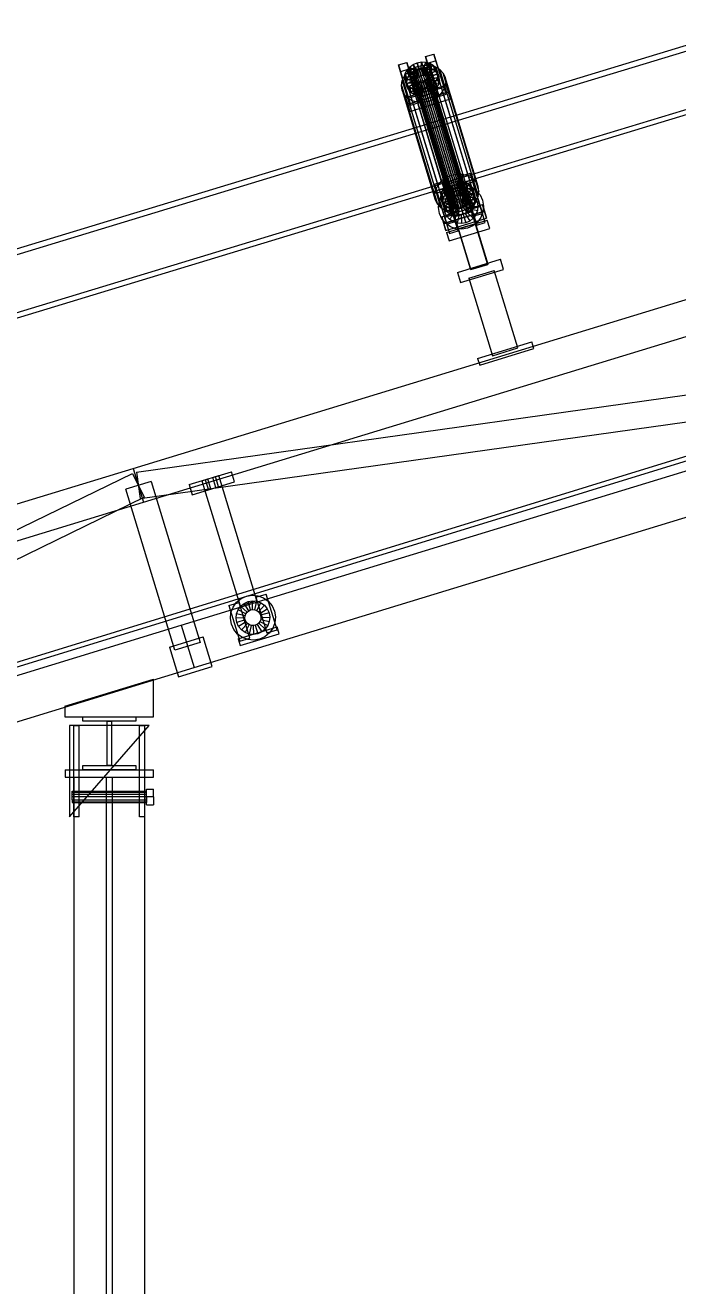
# Model space of a CAD drawing. Header units: millimetres. Extents: x -1970 to 59977, y -50268 to 6837.
# Drawn here: x 22281 to 23017, y 1354 to 2776 of the extents above; entities that cross this region are included whole.
import ezdxf

# ---------------------------------------------------------------- set-up
doc = ezdxf.new("R2010")
doc.units = ezdxf.units.MM
doc.layers.add('COTAS_P', color=1, linetype='Continuous', lineweight=0)
doc.layers.add('lateral_C02', color=7, linetype='Continuous', lineweight=0)
doc.dimstyles.new('R19_100', dxfattribs={"dimtxt": 250, "dimasz": 150, "dimexe": 150, "dimexo": 80, "dimgap": 100, "dimtad": 1, "dimtih": 1, "dimtoh": 1, "dimdsep": 46, "dimcen": 0.09, "dimadec": 0, "dimazin": 0, "dimtfac": 1, "dimtdec": 4, "dimtofl": 0, "dimtmove": 0, "dimatfit": 3, "dimfxl": 1, "dimtolj": 1, "dimtzin": 0, "dimarcsym": 0})

# ---------------------------------------------------------------- blocks, each defined once
blk = doc.blocks.new('*D3')
at = {"layer": 'COTAS_P', "color": 0, "lineweight": -2, "transparency": 16777216}
for p, q in [((25334.8, 3271.6), (25051.3, 4199.2)), ((16158.2, 1324.5), (24951.7, 4011.9)), ((16254.4, 496.5), (15970.9, 1424.2))]:
    blk.add_line(p, q, dxfattribs=at)
at = {"layer": 'COTAS_P', "color": 0, "transparency": 16777216}
for points in [[(24944.4, 4035.8), (24959, 3988), (25095.1, 4055.8)], [(16150.9, 1348.5), (16165.5, 1300.6), (16014.7, 1280.7)]]:
    blk.add_solid(points, dxfattribs=at)
at = {"layer": 'Defpoints', "color": 0, "transparency": 16777216}
for p in [(25095.1, 4055.8), (25358.2, 3195.1), (16277.8, 420)]:
    blk.add_point(p, dxfattribs=at)

msp = doc.modelspace()

# ---------------------------------------------------------------- linework, layer by layer
at = {"layer": 'lateral_C02'}
for p, q in [((16335.427, 232.465), (25411.088, 3023.01)), ((16336.897, 227.686), (25412.557, 3018.231)), ((23317.533, 2841.548), (22743.432, 2667.168)), ((22745.175, 2661.427), (23319.277, 2835.807)), ((22763.436, 2601.31), (23337.537, 2775.69)), ((23339.281, 2769.949), (22765.179, 2595.569)), ((22701.946, 2731.327), (22711.51, 2734.249)), ((22704.28, 2723.643), (22701.946, 2731.327)), ((22701.946, 2731.327), (22713.47, 2693.734)), ((22711.51, 2734.249), (22713.844, 2726.566)), ((22723.033, 2696.656), (22711.51, 2734.249)), ((22714.682, 2729.012), (22718.609, 2731.838)), ((22718.609, 2731.838), (22723.156, 2733.783)), ((22723.403, 2725.03), (22718.609, 2731.838)), ((22718.609, 2731.838), (22720.609, 2725.252)), ((22723.156, 2733.783), (22728.015, 2734.713)), ((22725.557, 2725.951), (22723.156, 2733.783)), ((22723.156, 2733.783), (22725.157, 2727.197)), ((22724.287, 2730.014), (22730.782, 2731.257)), ((22727.858, 2726.391), (22728.015, 2734.713)), ((22728.015, 2734.713), (22732.853, 2734.565)), ((22728.015, 2734.713), (22730.015, 2728.127)), ((22730.15, 2726.322), (22732.853, 2734.565)), ((22730.782, 2731.257), (22737.25, 2731.06)), ((22730.782, 2731.257), (22768.29, 2607.773)), ((22732.276, 2725.746), (22737.341, 2733.351)), ((22732.549, 2740.679), (22742.113, 2743.602)), ((22734.883, 2732.996), (22732.549, 2740.679)), ((22732.549, 2740.679), (22744.072, 2703.086)), ((22732.853, 2734.565), (22737.341, 2733.351)), ((22732.853, 2734.565), (22734.853, 2727.98)), ((22734.091, 2724.704), (22741.173, 2731.151)), ((22744.446, 2735.918), (22734.883, 2732.996)), ((22746.406, 2695.403), (22734.883, 2732.996)), ((22737.25, 2731.06), (22743.249, 2729.437)), ((22737.25, 2731.06), (22774.757, 2607.576)), ((22737.341, 2733.351), (22741.173, 2731.151)), ((22737.341, 2733.351), (22739.341, 2726.765)), ((22741.173, 2731.151), (22744.088, 2728.117)), ((22741.173, 2731.151), (22743.173, 2724.566)), ((22742.113, 2743.602), (22744.446, 2735.918)), ((22753.636, 2706.009), (22742.113, 2743.602)), ((22744.446, 2735.918), (22755.969, 2698.325)), ((22713.844, 2726.566), (22704.28, 2723.643)), ((22715.803, 2686.05), (22704.28, 2723.643)), ((22706.299, 2713.638), (22708.897, 2718.938)), ((22708.897, 2718.938), (22712.959, 2723.637)), ((22708.897, 2718.938), (22746.405, 2595.454)), ((22708.986, 2717.39), (22709.701, 2721.533)), ((22718.845, 2718.186), (22708.986, 2717.39)), ((22708.986, 2717.39), (22710.986, 2710.804)), ((22709.547, 2713.349), (22708.986, 2717.39)), ((22709.701, 2721.533), (22711.644, 2725.498)), ((22719.183, 2720.148), (22709.701, 2721.533)), ((22709.701, 2721.533), (22711.701, 2714.947)), ((22711.644, 2725.498), (22714.682, 2729.012)), ((22720.104, 2722.026), (22711.644, 2725.498)), ((22711.644, 2725.498), (22713.644, 2718.912)), ((22713.644, 2718.912), (22711.701, 2714.947)), ((22712.959, 2723.637), (22718.208, 2727.415)), ((22712.959, 2723.637), (22750.466, 2600.153)), ((22716.683, 2722.427), (22713.644, 2718.912)), ((22713.644, 2718.912), (22722.104, 2715.44)), ((22713.844, 2726.566), (22725.367, 2688.973)), ((22721.543, 2723.691), (22714.682, 2729.012)), ((22714.682, 2729.012), (22716.683, 2722.427)), ((22720.609, 2725.252), (22716.683, 2722.427)), ((22716.683, 2722.427), (22723.543, 2717.105)), ((22718.208, 2727.415), (22724.287, 2730.014)), ((22718.208, 2727.415), (22755.716, 2603.931)), ((22718.511, 2719.283), (22718.85, 2721.246)), ((22718.777, 2717.369), (22718.511, 2719.283)), ((22718.511, 2719.283), (22762.02, 2576.042)), ((22719.63, 2715.635), (22718.777, 2717.369)), ((22718.777, 2717.369), (22762.286, 2574.128)), ((22719.183, 2720.148), (22718.845, 2718.186)), ((22720.845, 2711.6), (22718.845, 2718.186)), ((22718.845, 2718.186), (22719.111, 2716.272)), ((22718.85, 2721.246), (22719.77, 2723.124)), ((22718.85, 2721.246), (22762.359, 2578.005)), ((22720.104, 2722.026), (22719.183, 2720.148)), ((22721.184, 2713.563), (22719.183, 2720.148)), ((22719.77, 2723.124), (22721.21, 2724.789)), ((22719.77, 2723.124), (22763.279, 2579.882)), ((22721.543, 2723.691), (22720.104, 2722.026)), ((22722.104, 2715.44), (22720.104, 2722.026)), ((22725.157, 2727.197), (22720.609, 2725.252)), ((22720.609, 2725.252), (22725.403, 2718.444)), ((22721.21, 2724.789), (22723.07, 2726.127)), ((22721.21, 2724.789), (22764.718, 2581.547)), ((22723.403, 2725.03), (22721.543, 2723.691)), ((22723.543, 2717.105), (22721.543, 2723.691)), ((22722.104, 2715.44), (22723.543, 2717.105)), ((22723.07, 2726.127), (22725.224, 2727.048)), ((22723.07, 2726.127), (22766.578, 2582.886)), ((22725.557, 2725.951), (22723.403, 2725.03)), ((22725.403, 2718.444), (22723.403, 2725.03)), ((22723.543, 2717.105), (22725.403, 2718.444)), ((22724.287, 2730.014), (22761.795, 2606.53)), ((22730.015, 2728.127), (22725.157, 2727.197)), ((22725.157, 2727.197), (22727.558, 2719.365)), ((22725.224, 2727.048), (22727.525, 2727.489)), ((22725.224, 2727.048), (22768.733, 2583.807)), ((22725.403, 2718.444), (22727.558, 2719.365)), ((22727.858, 2726.391), (22725.557, 2725.951)), ((22727.558, 2719.365), (22725.557, 2725.951)), ((22727.525, 2727.489), (22729.817, 2727.419)), ((22727.525, 2727.489), (22771.034, 2584.247)), ((22727.558, 2719.365), (22729.859, 2719.805)), ((22730.15, 2726.322), (22727.858, 2726.391)), ((22729.859, 2719.805), (22727.858, 2726.391)), ((22729.817, 2727.419), (22731.943, 2726.844)), ((22729.817, 2727.419), (22773.325, 2584.178)), ((22730.015, 2728.127), (22729.859, 2719.805)), ((22729.859, 2719.805), (22732.15, 2719.736)), ((22734.853, 2727.98), (22730.015, 2728.127)), ((22732.276, 2725.746), (22730.15, 2726.322)), ((22732.15, 2719.736), (22730.15, 2726.322)), ((22731.943, 2726.844), (22733.758, 2725.802)), ((22731.943, 2726.844), (22775.451, 2583.602)), ((22734.853, 2727.98), (22732.15, 2719.736)), ((22732.15, 2719.736), (22734.276, 2719.16)), ((22734.091, 2724.704), (22732.276, 2725.746)), ((22734.276, 2719.16), (22732.276, 2725.746)), ((22734.998, 2716.875), (22733.559, 2715.21)), ((22733.758, 2725.802), (22735.139, 2724.365)), ((22733.758, 2725.802), (22777.267, 2582.561)), ((22735.472, 2723.267), (22734.091, 2724.704)), ((22736.092, 2718.119), (22734.091, 2724.704)), ((22739.341, 2726.765), (22734.276, 2719.16)), ((22734.276, 2719.16), (22736.092, 2718.119)), ((22739.341, 2726.765), (22734.853, 2727.98)), ((22735.918, 2718.753), (22734.998, 2716.875)), ((22734.998, 2716.875), (22778.507, 2573.634)), ((22735.139, 2724.365), (22735.991, 2722.63)), ((22735.139, 2724.365), (22778.648, 2581.123)), ((22735.332, 2715.778), (22736.252, 2717.656)), ((22735.472, 2723.267), (22744.088, 2728.117)), ((22736.325, 2721.532), (22735.472, 2723.267)), ((22737.473, 2716.681), (22735.472, 2723.267)), ((22736.257, 2720.716), (22735.918, 2718.753)), ((22735.918, 2718.753), (22779.427, 2575.512)), ((22735.991, 2722.63), (22736.257, 2720.716)), ((22779.5, 2579.389), (22735.991, 2722.63)), ((22743.173, 2724.566), (22736.092, 2718.119)), ((22736.092, 2718.119), (22737.473, 2716.681)), ((22736.252, 2717.656), (22736.591, 2719.618)), ((22736.252, 2717.656), (22745.734, 2716.271)), ((22738.252, 2711.07), (22736.252, 2717.656)), ((22736.257, 2720.716), (22779.766, 2577.475)), ((22745.888, 2724.455), (22736.325, 2721.532)), ((22736.325, 2721.532), (22738.325, 2714.947)), ((22736.591, 2719.618), (22736.325, 2721.532)), ((22736.591, 2719.618), (22746.449, 2720.414)), ((22738.591, 2713.033), (22736.591, 2719.618)), ((22746.089, 2721.531), (22737.473, 2716.681)), ((22737.473, 2716.681), (22738.325, 2714.947)), ((22738.325, 2714.947), (22747.888, 2717.869)), ((22743.173, 2724.566), (22739.341, 2726.765)), ((22746.089, 2721.531), (22743.173, 2724.566)), ((22743.249, 2729.437), (22748.373, 2726.496)), ((22743.249, 2729.437), (22780.757, 2605.953)), ((22744.088, 2728.117), (22745.888, 2724.455)), ((22744.088, 2728.117), (22746.089, 2721.531)), ((22746.449, 2720.414), (22745.734, 2716.271)), ((22747.888, 2717.869), (22745.888, 2724.455)), ((22745.888, 2724.455), (22746.449, 2720.414)), ((22747.888, 2717.869), (22746.089, 2721.531)), ((22746.449, 2720.414), (22748.45, 2713.829)), ((22748.45, 2713.829), (22747.888, 2717.869)), ((22748.373, 2726.496), (22752.27, 2722.44)), ((22748.373, 2726.496), (22785.88, 2603.012)), ((22752.27, 2722.44), (22754.676, 2717.544)), ((22752.27, 2722.44), (22789.778, 2598.956)), ((22754.676, 2717.544), (22755.426, 2712.143)), ((22792.183, 2594.06), (22754.676, 2717.544)), ((22705.343, 2708.099), (22706.299, 2713.638)), ((22706.094, 2702.697), (22705.343, 2708.099)), ((22705.343, 2708.099), (22742.851, 2584.615)), ((22708.5, 2697.802), (22706.094, 2702.697)), ((22706.094, 2702.697), (22743.602, 2579.213)), ((22706.299, 2713.638), (22743.807, 2590.154)), ((22719.111, 2716.272), (22709.547, 2713.349)), ((22709.547, 2713.349), (22711.548, 2706.763)), ((22711.347, 2709.687), (22709.547, 2713.349)), ((22710.12, 2694.423), (22756.025, 2708.452)), ((22711.701, 2714.947), (22710.986, 2710.804)), ((22710.986, 2710.804), (22720.845, 2711.6)), ((22710.986, 2710.804), (22711.548, 2706.763)), ((22719.963, 2714.537), (22711.347, 2709.687)), ((22711.347, 2709.687), (22713.347, 2703.101)), ((22714.262, 2706.653), (22711.347, 2709.687)), ((22711.548, 2706.763), (22721.111, 2709.686)), ((22711.548, 2706.763), (22713.347, 2703.101)), ((22711.701, 2714.947), (22721.184, 2713.563)), ((22713.347, 2703.101), (22721.964, 2707.951)), ((22713.347, 2703.101), (22716.263, 2700.067)), ((22721.344, 2713.1), (22714.262, 2706.653)), ((22714.262, 2706.653), (22716.263, 2700.067)), ((22718.095, 2704.453), (22714.262, 2706.653)), ((22716.263, 2700.067), (22723.344, 2706.514)), ((22723.159, 2712.058), (22718.095, 2704.453)), ((22718.095, 2704.453), (22720.095, 2697.867)), ((22722.583, 2703.239), (22718.095, 2704.453)), ((22721.111, 2709.686), (22719.111, 2716.272)), ((22719.111, 2716.272), (22719.963, 2714.537)), ((22721.011, 2714.197), (22719.63, 2715.635)), ((22719.63, 2715.635), (22763.139, 2572.393)), ((22721.964, 2707.951), (22719.963, 2714.537)), ((22719.963, 2714.537), (22721.344, 2713.1)), ((22720.095, 2697.867), (22725.16, 2705.472)), ((22720.845, 2711.6), (22721.184, 2713.563)), ((22721.111, 2709.686), (22720.845, 2711.6)), ((22722.826, 2713.156), (22721.011, 2714.197)), ((22721.011, 2714.197), (22764.519, 2570.956)), ((22721.964, 2707.951), (22721.111, 2709.686)), ((22721.184, 2713.563), (22722.104, 2715.44)), ((22723.344, 2706.514), (22721.344, 2713.1)), ((22721.344, 2713.1), (22723.159, 2712.058)), ((22723.344, 2706.514), (22721.964, 2707.951)), ((22725.285, 2711.482), (22722.583, 2703.239)), ((22722.583, 2703.239), (22724.583, 2696.653)), ((22727.421, 2703.091), (22722.583, 2703.239)), ((22724.952, 2712.58), (22722.826, 2713.156)), ((22722.826, 2713.156), (22766.335, 2569.914)), ((22725.16, 2705.472), (22723.159, 2712.058)), ((22723.159, 2712.058), (22725.285, 2711.482)), ((22725.16, 2705.472), (22723.344, 2706.514)), ((22724.583, 2696.653), (22727.286, 2704.897)), ((22727.244, 2712.51), (22724.952, 2712.58)), ((22724.952, 2712.58), (22768.461, 2569.339)), ((22727.286, 2704.897), (22725.16, 2705.472)), ((22727.286, 2704.897), (22725.285, 2711.482)), ((22725.285, 2711.482), (22727.577, 2711.413)), ((22729.545, 2712.951), (22727.244, 2712.51)), ((22727.244, 2712.51), (22770.752, 2569.269)), ((22729.577, 2704.827), (22727.286, 2704.897)), ((22727.577, 2711.413), (22727.421, 2703.091)), ((22732.279, 2704.021), (22727.421, 2703.091)), ((22727.421, 2703.091), (22729.421, 2696.505)), ((22727.577, 2711.413), (22729.878, 2711.853)), ((22729.577, 2704.827), (22727.577, 2711.413)), ((22729.421, 2696.505), (22729.577, 2704.827)), ((22731.699, 2713.872), (22729.545, 2712.951)), ((22729.545, 2712.951), (22773.054, 2569.71)), ((22731.879, 2705.268), (22729.577, 2704.827)), ((22729.878, 2711.853), (22732.032, 2712.774)), ((22729.878, 2711.853), (22732.279, 2704.021)), ((22731.879, 2705.268), (22729.878, 2711.853)), ((22733.559, 2715.21), (22731.699, 2713.872)), ((22731.699, 2713.872), (22775.208, 2570.631)), ((22734.033, 2706.188), (22731.879, 2705.268)), ((22734.279, 2697.436), (22731.879, 2705.268)), ((22732.032, 2712.774), (22733.892, 2714.113)), ((22732.032, 2712.774), (22736.826, 2705.966)), ((22734.033, 2706.188), (22732.032, 2712.774)), ((22736.826, 2705.966), (22732.279, 2704.021)), ((22732.279, 2704.021), (22734.279, 2697.436)), ((22733.559, 2715.21), (22777.068, 2571.969)), ((22733.892, 2714.113), (22735.332, 2715.778)), ((22733.892, 2714.113), (22740.753, 2708.792)), ((22735.893, 2707.527), (22733.892, 2714.113)), ((22735.893, 2707.527), (22734.033, 2706.188)), ((22738.827, 2699.38), (22734.033, 2706.188)), ((22735.332, 2715.778), (22743.791, 2712.306)), ((22737.332, 2709.192), (22735.332, 2715.778)), ((22737.332, 2709.192), (22735.893, 2707.527)), ((22742.753, 2702.206), (22735.893, 2707.527)), ((22740.753, 2708.792), (22736.826, 2705.966)), ((22736.826, 2705.966), (22738.827, 2699.38)), ((22738.252, 2711.07), (22737.332, 2709.192)), ((22745.792, 2705.721), (22737.332, 2709.192)), ((22738.591, 2713.033), (22738.252, 2711.07)), ((22747.735, 2709.685), (22738.252, 2711.07)), ((22738.325, 2714.947), (22738.591, 2713.033)), ((22748.45, 2713.829), (22738.591, 2713.033)), ((22743.791, 2712.306), (22740.753, 2708.792)), ((22740.753, 2708.792), (22742.753, 2702.206)), ((22742.753, 2702.206), (22745.792, 2705.721)), ((22745.734, 2716.271), (22743.791, 2712.306)), ((22743.791, 2712.306), (22745.792, 2705.721)), ((22753.636, 2706.009), (22744.072, 2703.086)), ((22744.072, 2703.086), (22746.406, 2695.403)), ((22745.734, 2716.271), (22747.735, 2709.685)), ((22745.792, 2705.721), (22747.735, 2709.685)), ((22747.735, 2709.685), (22748.45, 2713.829)), ((22754.47, 2706.603), (22751.873, 2701.304)), ((22755.969, 2698.325), (22753.636, 2706.009)), ((22755.426, 2712.143), (22754.47, 2706.603)), ((22754.47, 2706.603), (22791.978, 2583.119)), ((22755.426, 2712.143), (22792.934, 2588.659)), ((22756.025, 2708.452), (22758.358, 2700.768)), ((22758.425, 2700.62), (22756.025, 2708.452)), ((22712.397, 2693.745), (22708.5, 2697.802)), ((22708.5, 2697.802), (22746.007, 2574.318)), ((22712.454, 2686.74), (22710.12, 2694.423)), ((22710.12, 2694.423), (22712.521, 2686.591)), ((22717.52, 2690.805), (22712.397, 2693.745)), ((22712.397, 2693.745), (22749.905, 2570.261)), ((22758.358, 2700.768), (22712.454, 2686.74)), ((22758.425, 2700.62), (22712.521, 2686.591)), ((22723.033, 2696.656), (22713.47, 2693.734)), ((22713.47, 2693.734), (22715.803, 2686.05)), ((22714.855, 2678.908), (22760.759, 2692.937)), ((22715.803, 2686.05), (22725.367, 2688.973)), ((22716.263, 2700.067), (22720.095, 2697.867)), ((22723.52, 2689.181), (22717.52, 2690.805)), ((22717.52, 2690.805), (22755.028, 2567.321)), ((22720.095, 2697.867), (22724.583, 2696.653)), ((22725.367, 2688.973), (22723.033, 2696.656)), ((22729.988, 2688.984), (22723.52, 2689.181)), ((22723.52, 2689.181), (22761.028, 2565.697)), ((22724.583, 2696.653), (22729.421, 2696.505)), ((22724.639, 2694.795), (22743.765, 2700.64)), ((22724.713, 2694.551), (22724.639, 2694.795)), ((22783.859, 2501.028), (22724.639, 2694.795)), ((22743.84, 2700.397), (22724.713, 2694.551)), ((22783.934, 2500.784), (22724.713, 2694.551)), ((22729.421, 2696.505), (22734.279, 2697.436)), ((22736.483, 2690.228), (22729.988, 2688.984)), ((22729.988, 2688.984), (22767.495, 2565.5)), ((22734.279, 2697.436), (22738.827, 2699.38)), ((22742.562, 2692.827), (22736.483, 2690.228)), ((22736.483, 2690.228), (22773.99, 2566.744)), ((22738.827, 2699.38), (22742.753, 2702.206)), ((22747.811, 2696.605), (22742.562, 2692.827)), ((22742.562, 2692.827), (22780.069, 2569.343)), ((22743.765, 2700.64), (22743.84, 2700.397)), ((22802.986, 2506.873), (22743.765, 2700.64)), ((22743.84, 2700.397), (22803.061, 2506.63)), ((22746.406, 2695.403), (22755.969, 2698.325)), ((22751.873, 2701.304), (22747.811, 2696.605)), ((22747.811, 2696.605), (22785.319, 2573.121)), ((22751.873, 2701.304), (22789.38, 2577.82)), ((22758.358, 2700.768), (22760.759, 2692.937)), ((22760.759, 2692.937), (22758.425, 2700.62)), ((22714.855, 2678.908), (22712.454, 2686.74)), ((22712.521, 2686.591), (22714.855, 2678.908)), ((22743.432, 2667.168), (21805.732, 2382.347)), ((21807.476, 2376.606), (22745.175, 2661.427)), ((22763.436, 2601.31), (22743.432, 2667.168)), ((22743.432, 2667.168), (22745.175, 2661.427)), ((22745.175, 2661.427), (22765.179, 2595.569)), ((22402.707, 2276.154), (23550.312, 2626.873)), ((22755.716, 2603.931), (22750.466, 2600.153)), ((22761.795, 2606.53), (22755.716, 2603.931)), ((22768.29, 2607.773), (22761.795, 2606.53)), ((22774.757, 2607.576), (22768.29, 2607.773)), ((22773.391, 2606.219), (22782.954, 2609.141)), ((22775.725, 2598.535), (22773.391, 2606.219)), ((22773.391, 2606.219), (22784.914, 2568.626)), ((22780.757, 2605.953), (22774.757, 2607.576)), ((22785.88, 2603.012), (22780.757, 2605.953)), ((22782.954, 2609.141), (22785.288, 2601.458)), ((22794.477, 2571.548), (22782.954, 2609.141)), ((22789.778, 2598.956), (22785.88, 2603.012)), ((21825.736, 2316.489), (22763.436, 2601.31)), ((22765.179, 2595.569), (21827.48, 2310.748)), ((22742.788, 2596.866), (22752.351, 2599.789)), ((22745.122, 2589.183), (22742.788, 2596.866)), ((22742.788, 2596.866), (22754.311, 2559.273)), ((22743.807, 2590.154), (22742.851, 2584.615)), ((22746.405, 2595.454), (22743.807, 2590.154)), ((22754.685, 2592.105), (22745.122, 2589.183)), ((22756.645, 2551.59), (22745.122, 2589.183)), ((22745.798, 2587.136), (22755.361, 2590.059)), ((22750.466, 2600.153), (22746.405, 2595.454)), ((22750.543, 2587.073), (22752.486, 2591.037)), ((22752.351, 2599.789), (22754.685, 2592.105)), ((22763.875, 2562.196), (22752.351, 2599.789)), ((22752.486, 2591.037), (22755.524, 2594.552)), ((22760.945, 2587.566), (22752.486, 2591.037)), ((22752.486, 2591.037), (22754.486, 2584.451)), ((22754.029, 2588.603), (22759.145, 2592.82)), ((22754.685, 2592.105), (22766.208, 2554.512)), ((22769.39, 2544.155), (22755.361, 2590.059)), ((22755.524, 2594.552), (22759.451, 2597.378)), ((22762.385, 2589.231), (22755.524, 2594.552)), ((22755.524, 2594.552), (22757.524, 2587.966)), ((22761.451, 2590.792), (22757.524, 2587.966)), ((22759.145, 2592.82), (22765.179, 2595.569)), ((22759.451, 2597.378), (22763.998, 2599.322)), ((22764.245, 2590.569), (22759.451, 2597.378)), ((22759.451, 2597.378), (22761.451, 2590.792)), ((22762.385, 2589.231), (22760.945, 2587.566)), ((22765.998, 2592.736), (22761.451, 2590.792)), ((22761.451, 2590.792), (22766.245, 2583.984)), ((22764.245, 2590.569), (22762.385, 2589.231)), ((22764.385, 2582.645), (22762.385, 2589.231)), ((22762.536, 2587.392), (22767.05, 2589.448)), ((22763.998, 2599.322), (22768.856, 2600.252)), ((22766.399, 2591.49), (22763.998, 2599.322)), ((22763.998, 2599.322), (22765.998, 2592.736)), ((22766.399, 2591.49), (22764.245, 2590.569)), ((22766.245, 2583.984), (22764.245, 2590.569)), ((22765.179, 2595.569), (22771.719, 2596.663)), ((22770.857, 2593.667), (22765.998, 2592.736)), ((22765.998, 2592.736), (22768.399, 2584.905)), ((22768.7, 2591.931), (22766.399, 2591.49)), ((22768.399, 2584.905), (22766.399, 2591.49)), ((22767.05, 2589.448), (22771.942, 2590.266)), ((22769.973, 2579.885), (22767.05, 2589.448)), ((22768.7, 2591.931), (22768.856, 2600.252)), ((22770.992, 2591.861), (22768.7, 2591.931)), ((22770.7, 2585.345), (22768.7, 2591.931)), ((22768.856, 2600.252), (22773.694, 2600.105)), ((22768.856, 2600.252), (22770.857, 2593.667)), ((22770.857, 2593.667), (22770.7, 2585.345)), ((22775.695, 2593.519), (22770.857, 2593.667)), ((22770.992, 2591.861), (22773.694, 2600.105)), ((22773.118, 2591.286), (22770.992, 2591.861)), ((22772.992, 2585.275), (22770.992, 2591.861)), ((22771.719, 2596.663), (22778.32, 2596.026)), ((22772.29, 2580.272), (22771.942, 2590.266)), ((22771.942, 2590.266), (22776.879, 2589.79)), ((22775.695, 2593.519), (22772.992, 2585.275)), ((22773.118, 2591.286), (22778.182, 2598.89)), ((22774.933, 2590.244), (22773.118, 2591.286)), ((22775.118, 2584.7), (22773.118, 2591.286)), ((22773.694, 2600.105), (22778.182, 2598.89)), ((22773.694, 2600.105), (22775.695, 2593.519)), ((22774.629, 2580.047), (22776.879, 2589.79)), ((22774.933, 2590.244), (22782.015, 2596.691)), ((22776.314, 2588.807), (22774.933, 2590.244)), ((22776.933, 2583.658), (22774.933, 2590.244)), ((22780.183, 2592.305), (22775.118, 2584.7)), ((22780.183, 2592.305), (22775.695, 2593.519)), ((22785.288, 2601.458), (22775.725, 2598.535)), ((22787.248, 2560.942), (22775.725, 2598.535)), ((22776.314, 2588.807), (22784.93, 2593.657)), ((22777.166, 2587.072), (22776.314, 2588.807)), ((22778.314, 2582.221), (22776.314, 2588.807)), ((22776.401, 2596.489), (22785.964, 2599.411)), ((22776.401, 2596.489), (22790.429, 2550.584)), ((22776.879, 2589.79), (22781.525, 2588.053)), ((22784.015, 2590.105), (22776.933, 2583.658)), ((22786.73, 2589.995), (22777.166, 2587.072)), ((22778.182, 2598.89), (22782.015, 2596.691)), ((22778.182, 2598.89), (22780.183, 2592.305)), ((22778.32, 2596.026), (22784.53, 2593.703)), ((22784.015, 2590.105), (22780.183, 2592.305)), ((22782.015, 2596.691), (22784.93, 2593.657)), ((22782.015, 2596.691), (22784.015, 2590.105)), ((22786.93, 2587.071), (22784.015, 2590.105)), ((22784.53, 2593.703), (22789.928, 2589.852)), ((22784.93, 2593.657), (22786.73, 2589.995)), ((22784.93, 2593.657), (22786.93, 2587.071)), ((22785.288, 2601.458), (22796.811, 2563.865)), ((22799.993, 2553.507), (22785.964, 2599.411)), ((22788.73, 2583.409), (22786.73, 2589.995)), ((22786.73, 2589.995), (22787.291, 2585.954)), ((22792.183, 2594.06), (22789.778, 2598.956)), ((22789.928, 2589.852), (22794.145, 2584.735)), ((22791.978, 2583.119), (22792.934, 2588.659)), ((22792.934, 2588.659), (22792.183, 2594.06)), ((22414.397, 2237.901), (23562.002, 2588.619)), ((22742.851, 2584.615), (22743.602, 2579.213)), ((22743.602, 2579.213), (22746.007, 2574.318)), ((22745.798, 2587.136), (22759.827, 2541.232)), ((22747.218, 2570.394), (22747.855, 2576.994)), ((22747.855, 2576.994), (22750.177, 2583.205)), ((22749.828, 2582.929), (22750.543, 2587.073)), ((22759.686, 2583.725), (22749.828, 2582.929)), ((22749.828, 2582.929), (22751.828, 2576.343)), ((22750.389, 2578.889), (22749.828, 2582.929)), ((22750.177, 2583.205), (22754.029, 2588.603)), ((22759.952, 2581.811), (22750.389, 2578.889)), ((22750.389, 2578.889), (22752.389, 2572.303)), ((22752.189, 2575.226), (22750.389, 2578.889)), ((22760.025, 2585.688), (22750.543, 2587.073)), ((22750.543, 2587.073), (22752.543, 2580.487)), ((22752.543, 2580.487), (22751.828, 2576.343)), ((22751.828, 2576.343), (22761.687, 2577.139)), ((22751.828, 2576.343), (22752.389, 2572.303)), ((22760.805, 2580.077), (22752.189, 2575.226)), ((22752.189, 2575.226), (22754.189, 2568.641)), ((22755.104, 2572.192), (22752.189, 2575.226)), ((22752.389, 2572.303), (22761.953, 2575.225)), ((22754.486, 2584.451), (22752.543, 2580.487)), ((22752.543, 2580.487), (22762.026, 2579.102)), ((22753.615, 2570.617), (22754.09, 2575.554)), ((22754.09, 2575.554), (22755.828, 2580.2)), ((22763.834, 2573.303), (22754.09, 2575.554)), ((22757.524, 2587.966), (22754.486, 2584.451)), ((22754.486, 2584.451), (22762.946, 2580.98)), ((22762.186, 2578.639), (22755.104, 2572.192)), ((22755.828, 2580.2), (22758.709, 2584.237)), ((22764.657, 2575.504), (22755.828, 2580.2)), ((22757.524, 2587.966), (22764.385, 2582.645)), ((22758.709, 2584.237), (22762.536, 2587.392)), ((22766.022, 2577.417), (22758.709, 2584.237)), ((22764.001, 2577.598), (22758.936, 2569.993)), ((22760.025, 2585.688), (22759.686, 2583.725)), ((22761.687, 2577.139), (22759.686, 2583.725)), ((22759.686, 2583.725), (22759.952, 2581.811)), ((22761.953, 2575.225), (22759.952, 2581.811)), ((22759.952, 2581.811), (22760.805, 2580.077)), ((22760.945, 2587.566), (22760.025, 2585.688)), ((22762.026, 2579.102), (22760.025, 2585.688)), ((22762.805, 2573.491), (22760.805, 2580.077)), ((22760.805, 2580.077), (22762.186, 2578.639)), ((22762.946, 2580.98), (22760.945, 2587.566)), ((22761.687, 2577.139), (22762.026, 2579.102)), ((22761.953, 2575.225), (22761.687, 2577.139)), ((22762.805, 2573.491), (22761.953, 2575.225)), ((22762.359, 2578.005), (22762.02, 2576.042)), ((22762.02, 2576.042), (22762.286, 2574.128)), ((22762.026, 2579.102), (22762.946, 2580.98)), ((22764.186, 2572.054), (22762.186, 2578.639)), ((22762.186, 2578.639), (22764.001, 2577.598)), ((22763.279, 2579.882), (22762.359, 2578.005)), ((22767.835, 2578.911), (22762.536, 2587.392)), ((22762.946, 2580.98), (22764.385, 2582.645)), ((22764.718, 2581.547), (22763.279, 2579.882)), ((22766.127, 2577.022), (22763.424, 2568.778)), ((22763.834, 2573.303), (22764.657, 2575.504)), ((22766.001, 2571.012), (22764.001, 2577.598)), ((22764.001, 2577.598), (22766.127, 2577.022)), ((22764.385, 2582.645), (22766.245, 2583.984)), ((22764.657, 2575.504), (22766.022, 2577.417)), ((22766.578, 2582.886), (22764.718, 2581.547)), ((22766.022, 2577.417), (22767.835, 2578.911)), ((22768.127, 2570.436), (22766.127, 2577.022)), ((22766.127, 2577.022), (22768.419, 2576.952)), ((22766.245, 2583.984), (22768.399, 2584.905)), ((22768.733, 2583.807), (22766.578, 2582.886)), ((22767.835, 2578.911), (22769.973, 2579.885)), ((22768.419, 2576.952), (22768.262, 2568.631)), ((22768.399, 2584.905), (22770.7, 2585.345)), ((22768.419, 2576.952), (22770.72, 2577.393)), ((22770.419, 2570.367), (22768.419, 2576.952)), ((22771.034, 2584.247), (22768.733, 2583.807)), ((22769.973, 2579.885), (22772.29, 2580.272)), ((22770.7, 2585.345), (22772.992, 2585.275)), ((22770.72, 2577.393), (22772.874, 2578.314)), ((22770.72, 2577.393), (22773.121, 2569.561)), ((22772.72, 2570.807), (22770.72, 2577.393)), ((22773.325, 2584.178), (22771.034, 2584.247)), ((22772.29, 2580.272), (22774.629, 2580.047)), ((22772.874, 2578.314), (22774.734, 2579.653)), ((22772.874, 2578.314), (22777.668, 2571.505)), ((22774.874, 2571.728), (22772.874, 2578.314)), ((22772.992, 2585.275), (22775.118, 2584.7)), ((22775.451, 2583.602), (22773.325, 2584.178)), ((22774.629, 2580.047), (22776.829, 2579.224)), ((22774.734, 2579.653), (22776.173, 2581.317)), ((22774.734, 2579.653), (22781.595, 2574.331)), ((22776.734, 2573.067), (22774.734, 2579.653)), ((22775.118, 2584.7), (22776.933, 2583.658)), ((22777.267, 2582.561), (22775.451, 2583.602)), ((22776.173, 2581.317), (22777.093, 2583.195)), ((22776.173, 2581.317), (22784.633, 2577.846)), ((22778.174, 2574.732), (22776.173, 2581.317)), ((22778.174, 2574.732), (22776.734, 2573.067)), ((22776.829, 2579.224), (22781.525, 2588.053)), ((22776.829, 2579.224), (22778.742, 2577.859)), ((22776.933, 2583.658), (22778.314, 2582.221)), ((22777.093, 2583.195), (22777.432, 2585.158)), ((22777.093, 2583.195), (22786.576, 2581.81)), ((22779.094, 2576.609), (22777.093, 2583.195)), ((22777.166, 2587.072), (22779.167, 2580.486)), ((22777.432, 2585.158), (22777.166, 2587.072)), ((22778.648, 2581.123), (22777.267, 2582.561)), ((22777.432, 2585.158), (22787.291, 2585.954)), ((22779.433, 2578.572), (22777.432, 2585.158)), ((22779.094, 2576.609), (22778.174, 2574.732)), ((22786.633, 2571.26), (22778.174, 2574.732)), ((22786.93, 2587.071), (22778.314, 2582.221)), ((22778.314, 2582.221), (22779.167, 2580.486)), ((22778.507, 2573.634), (22779.427, 2575.512)), ((22779.5, 2579.389), (22778.648, 2581.123)), ((22778.742, 2577.859), (22785.563, 2585.172)), ((22778.742, 2577.859), (22780.236, 2576.046)), ((22779.433, 2578.572), (22779.094, 2576.609)), ((22788.576, 2575.225), (22779.094, 2576.609)), ((22779.167, 2580.486), (22788.73, 2583.409)), ((22779.167, 2580.486), (22779.433, 2578.572)), ((22779.427, 2575.512), (22779.766, 2577.475)), ((22789.291, 2579.368), (22779.433, 2578.572)), ((22779.766, 2577.475), (22779.5, 2579.389)), ((22780.236, 2576.046), (22788.717, 2581.345)), ((22780.236, 2576.046), (22781.21, 2573.908)), ((22790.773, 2576.831), (22781.21, 2573.908)), ((22781.525, 2588.053), (22785.563, 2585.172)), ((22784.633, 2577.846), (22781.595, 2574.331)), ((22786.576, 2581.81), (22784.633, 2577.846)), ((22784.633, 2577.846), (22786.633, 2571.26)), ((22785.319, 2573.121), (22789.38, 2577.82)), ((22785.563, 2585.172), (22788.717, 2581.345)), ((22787.291, 2585.954), (22786.576, 2581.81)), ((22786.576, 2581.81), (22788.576, 2575.225)), ((22786.633, 2571.26), (22788.576, 2575.225)), ((22788.73, 2583.409), (22786.93, 2587.071)), ((22787.291, 2585.954), (22789.291, 2579.368)), ((22788.576, 2575.225), (22789.291, 2579.368)), ((22788.717, 2581.345), (22790.773, 2576.831)), ((22789.291, 2579.368), (22788.73, 2583.409)), ((22789.38, 2577.82), (22791.978, 2583.119)), ((22790.773, 2576.831), (22791.592, 2571.939)), ((22794.145, 2584.735), (22796.894, 2578.701)), ((22796.894, 2578.701), (22797.988, 2572.162)), ((22746.007, 2574.318), (22749.905, 2570.261)), ((22748.312, 2563.854), (22747.218, 2570.394)), ((22751.061, 2557.82), (22748.312, 2563.854)), ((22749.905, 2570.261), (22755.028, 2567.321)), ((22750.962, 2559.963), (22796.866, 2573.992)), ((22752.389, 2572.303), (22754.189, 2568.641)), ((22799.2, 2566.308), (22753.296, 2552.279)), ((22799.267, 2566.16), (22753.363, 2552.131)), ((22763.608, 2570.965), (22753.615, 2570.617)), ((22754.433, 2565.725), (22753.615, 2570.617)), ((22754.189, 2568.641), (22762.805, 2573.491)), ((22754.189, 2568.641), (22757.104, 2565.607)), ((22763.875, 2562.196), (22754.311, 2559.273)), ((22763.996, 2568.648), (22754.433, 2565.725)), ((22756.489, 2561.211), (22754.433, 2565.725)), ((22755.028, 2567.321), (22761.028, 2565.697)), ((22755.104, 2572.192), (22757.104, 2565.607)), ((22758.936, 2569.993), (22755.104, 2572.192)), ((22764.97, 2566.509), (22756.489, 2561.211)), ((22759.643, 2557.384), (22756.489, 2561.211)), ((22757.104, 2565.607), (22764.186, 2572.054)), ((22757.104, 2565.607), (22760.937, 2563.407)), ((22758.936, 2569.993), (22760.937, 2563.407)), ((22763.424, 2568.778), (22758.936, 2569.993)), ((22766.464, 2564.696), (22759.643, 2557.384)), ((22760.937, 2563.407), (22766.001, 2571.012)), ((22760.937, 2563.407), (22765.425, 2562.192)), ((22761.028, 2565.697), (22767.495, 2565.5)), ((22762.286, 2574.128), (22763.139, 2572.393)), ((22764.186, 2572.054), (22762.805, 2573.491)), ((22763.139, 2572.393), (22764.519, 2570.956)), ((22763.424, 2568.778), (22765.425, 2562.192)), ((22768.262, 2568.631), (22763.424, 2568.778)), ((22763.608, 2570.965), (22763.834, 2573.303)), ((22763.996, 2568.648), (22763.608, 2570.965)), ((22768.377, 2563.332), (22763.681, 2554.503)), ((22766.208, 2554.512), (22763.875, 2562.196)), ((22764.97, 2566.509), (22763.996, 2568.648)), ((22766.001, 2571.012), (22764.186, 2572.054)), ((22764.519, 2570.956), (22766.335, 2569.914)), ((22766.464, 2564.696), (22764.97, 2566.509)), ((22765.396, 2560.609), (22784.523, 2566.456)), ((22765.639, 2559.815), (22765.396, 2560.609)), ((22783.546, 2501.233), (22765.396, 2560.609)), ((22765.425, 2562.192), (22768.127, 2570.436)), ((22765.425, 2562.192), (22770.263, 2562.045)), ((22784.766, 2565.662), (22765.639, 2559.815)), ((22768.127, 2570.436), (22766.001, 2571.012)), ((22766.335, 2569.914), (22768.461, 2569.339)), ((22768.377, 2563.332), (22766.464, 2564.696)), ((22767.495, 2565.5), (22773.99, 2566.744)), ((22770.419, 2570.367), (22768.127, 2570.436)), ((22773.121, 2569.561), (22768.262, 2568.631)), ((22768.262, 2568.631), (22770.263, 2562.045)), ((22770.577, 2562.509), (22768.327, 2552.765)), ((22770.577, 2562.509), (22768.377, 2563.332)), ((22768.461, 2569.339), (22770.752, 2569.269)), ((22770.263, 2562.045), (22770.419, 2570.367)), ((22770.263, 2562.045), (22775.121, 2562.975)), ((22772.72, 2570.807), (22770.419, 2570.367)), ((22772.916, 2562.283), (22770.577, 2562.509)), ((22770.752, 2569.269), (22773.054, 2569.71)), ((22774.874, 2571.728), (22772.72, 2570.807)), ((22775.121, 2562.975), (22772.72, 2570.807)), ((22775.233, 2562.671), (22772.916, 2562.283)), ((22772.916, 2562.283), (22773.264, 2552.289)), ((22773.054, 2569.71), (22775.208, 2570.631)), ((22777.668, 2571.505), (22773.121, 2569.561)), ((22773.121, 2569.561), (22775.121, 2562.975)), ((22773.99, 2566.744), (22780.069, 2569.343)), ((22776.734, 2573.067), (22774.874, 2571.728)), ((22779.668, 2564.92), (22774.874, 2571.728)), ((22775.121, 2562.975), (22779.668, 2564.92)), ((22775.208, 2570.631), (22777.068, 2571.969)), ((22777.371, 2563.645), (22775.233, 2562.671)), ((22775.233, 2562.671), (22778.156, 2553.108)), ((22783.595, 2567.745), (22776.734, 2573.067)), ((22777.068, 2571.969), (22778.507, 2573.634)), ((22779.185, 2565.139), (22777.371, 2563.645)), ((22777.371, 2563.645), (22782.67, 2555.164)), ((22781.595, 2574.331), (22777.668, 2571.505)), ((22777.668, 2571.505), (22779.668, 2564.92)), ((22780.549, 2567.052), (22779.185, 2565.139)), ((22779.185, 2565.139), (22786.497, 2558.318)), ((22779.668, 2564.92), (22783.595, 2567.745)), ((22780.069, 2569.343), (22785.319, 2573.121)), ((22781.372, 2569.252), (22780.549, 2567.052)), ((22780.549, 2567.052), (22789.378, 2562.356)), ((22781.21, 2573.908), (22781.598, 2571.591)), ((22781.598, 2571.591), (22781.372, 2569.252)), ((22781.372, 2569.252), (22791.116, 2567.002)), ((22781.595, 2574.331), (22783.595, 2567.745)), ((22781.598, 2571.591), (22791.592, 2571.939)), ((22783.595, 2567.745), (22786.633, 2571.26)), ((22784.523, 2566.456), (22784.766, 2565.662)), ((22802.673, 2507.079), (22784.523, 2566.456)), ((22784.766, 2565.662), (22802.915, 2506.285)), ((22794.477, 2571.548), (22784.914, 2568.626)), ((22784.914, 2568.626), (22787.248, 2560.942)), ((22789.378, 2562.356), (22786.497, 2558.318)), ((22787.248, 2560.942), (22796.811, 2563.865)), ((22791.116, 2567.002), (22789.378, 2562.356)), ((22791.592, 2571.939), (22791.116, 2567.002)), ((22796.811, 2563.865), (22794.477, 2571.548)), ((22797.351, 2565.561), (22795.029, 2559.351)), ((22796.866, 2573.992), (22799.2, 2566.308)), ((22799.267, 2566.16), (22796.866, 2573.992)), ((22797.988, 2572.162), (22797.351, 2565.561)), ((22799.2, 2566.308), (22801.601, 2558.476)), ((22801.601, 2558.476), (22799.267, 2566.16)), ((22753.296, 2552.279), (22750.962, 2559.963)), ((22750.962, 2559.963), (22753.363, 2552.131)), ((22755.278, 2552.703), (22751.061, 2557.82)), ((22755.696, 2544.448), (22753.296, 2552.279)), ((22753.363, 2552.131), (22755.696, 2544.448)), ((22754.311, 2559.273), (22756.645, 2551.59)), ((22760.676, 2548.852), (22755.278, 2552.703)), ((22755.696, 2544.448), (22801.601, 2558.476)), ((22756.373, 2542.268), (22802.277, 2556.297)), ((22756.645, 2551.59), (22766.208, 2554.512)), ((22759.296, 2532.704), (22805.2, 2546.733)), ((22763.681, 2554.503), (22759.643, 2557.384)), ((22766.887, 2546.53), (22760.676, 2548.852)), ((22768.327, 2552.765), (22763.681, 2554.503)), ((22783.789, 2500.438), (22765.639, 2559.815)), ((22773.487, 2545.893), (22766.887, 2546.53)), ((22773.264, 2552.289), (22768.327, 2552.765)), ((22788.888, 2552.205), (22769.762, 2546.36)), ((22783.674, 2500.838), (22769.762, 2546.36)), ((22778.156, 2553.108), (22773.264, 2552.289)), ((22780.027, 2546.987), (22773.487, 2545.893)), ((22782.67, 2555.164), (22778.156, 2553.108)), ((22786.061, 2549.736), (22780.027, 2546.987)), ((22786.497, 2558.318), (22782.67, 2555.164)), ((22791.177, 2553.953), (22786.061, 2549.736)), ((22788.888, 2552.205), (22802.8, 2506.683)), ((22790.429, 2550.584), (22799.993, 2553.507)), ((22795.029, 2559.351), (22791.177, 2553.953)), ((22805.2, 2546.733), (22802.277, 2556.297)), ((22756.373, 2542.268), (22759.296, 2532.704)), ((22759.827, 2541.232), (22769.39, 2544.155)), ((22768.654, 2497.293), (22817.236, 2512.14)), ((22802.673, 2507.079), (22783.546, 2501.233)), ((22802.8, 2506.683), (22783.674, 2500.838)), ((22783.789, 2500.438), (22802.915, 2506.285)), ((22802.986, 2506.873), (22783.859, 2501.028)), ((22783.934, 2500.784), (22803.061, 2506.63)), ((22802.915, 2506.285), (22802.673, 2507.079)), ((22803.061, 2506.63), (22802.986, 2506.873)), ((22820.743, 2500.664), (22817.236, 2512.14)), ((22768.654, 2497.293), (22772.161, 2485.817)), ((22772.161, 2485.817), (22820.743, 2500.664)), ((22781.522, 2490.77), (22810.212, 2499.537)), ((22781.522, 2490.77), (22808.273, 2403.236)), ((22783.546, 2501.233), (22783.789, 2500.438)), ((22783.859, 2501.028), (22783.934, 2500.784)), ((22836.963, 2412.004), (22810.212, 2499.537)), ((22456.776, 2099.232), (23604.381, 2449.95)), ((22406.465, 2271.881), (23609.601, 2440.896)), ((22791.431, 2400.18), (22852.637, 2418.885)), ((22854.975, 2411.234), (22852.637, 2418.885)), ((22410.639, 2242.173), (23613.774, 2411.188)), ((22793.769, 2392.529), (22854.975, 2411.234)), ((22808.273, 2403.236), (22836.963, 2412.004)), ((22471.389, 2051.415), (23618.994, 2402.133)), ((22791.431, 2400.18), (22793.769, 2392.529)), ((21255.102, 1925.435), (22402.707, 2276.154)), ((22402.707, 2276.154), (22414.397, 2237.901)), ((21309.905, 1738.088), (22401.979, 2270.51)), ((22401.979, 2270.51), (22415.126, 2243.544)), ((22406.465, 2271.881), (22410.639, 2242.173)), ((22465.827, 2257.8), (22513.644, 2272.414)), ((22480.172, 2262.184), (22499.299, 2268.03)), ((22480.172, 2262.184), (22523.294, 2121.082)), ((22483.997, 2263.354), (22486.866, 2264.23)), ((22483.997, 2263.354), (22487.505, 2251.877)), ((22486.866, 2264.23), (22492.604, 2265.984)), ((22490.374, 2252.754), (22486.866, 2264.23)), ((22492.604, 2265.984), (22495.473, 2266.861)), ((22496.112, 2254.508), (22492.604, 2265.984)), ((22498.981, 2255.385), (22495.473, 2266.861)), ((22542.421, 2126.928), (22499.299, 2268.03)), ((22517.151, 2260.938), (22513.644, 2272.414)), ((22422.897, 2261.411), (22394.207, 2252.643)), ((22449.738, 2070.939), (22394.207, 2252.643)), ((22422.897, 2261.411), (22478.428, 2079.707)), ((22465.827, 2257.8), (22469.334, 2246.324)), ((22469.334, 2246.324), (22517.151, 2260.938)), ((22490.374, 2252.754), (22487.505, 2251.877)), ((22490.374, 2252.754), (22496.112, 2254.508)), ((22496.112, 2254.508), (22498.981, 2255.385)), ((21266.793, 1887.182), (22414.397, 2237.901)), ((21323.051, 1711.122), (22415.126, 2243.544)), ((22541.252, 2130.753), (22552.728, 2134.26)), ((22565.003, 2094.094), (22552.728, 2134.26)), ((22510.649, 2121.4), (22522.125, 2124.908)), ((22510.649, 2121.4), (22522.924, 2081.234)), ((22513.078, 2113.464), (22515.4, 2119.674)), ((22515.4, 2119.674), (22519.252, 2125.072)), ((22519.252, 2125.072), (22524.368, 2129.289)), ((22521.051, 2116.669), (22523.932, 2120.707)), ((22534.4, 2084.741), (22522.125, 2124.908)), ((22523.294, 2121.082), (22542.421, 2126.928)), ((22523.932, 2120.707), (22527.759, 2123.861)), ((22531.245, 2113.886), (22523.932, 2120.707)), ((22524.368, 2129.289), (22530.402, 2132.038)), ((22527.759, 2123.861), (22532.273, 2125.918)), ((22533.058, 2115.38), (22527.759, 2123.861)), ((22530.402, 2132.038), (22536.942, 2133.132)), ((22532.273, 2125.918), (22537.165, 2126.736)), ((22535.196, 2116.354), (22532.273, 2125.918)), ((22536.942, 2133.132), (22543.543, 2132.496)), ((22537.513, 2116.742), (22537.165, 2126.736)), ((22537.165, 2126.736), (22542.102, 2126.26)), ((22539.852, 2116.516), (22542.102, 2126.26)), ((22541.252, 2130.753), (22553.527, 2090.587)), ((22542.052, 2115.693), (22546.748, 2124.522)), ((22542.102, 2126.26), (22546.748, 2124.522)), ((22543.543, 2132.496), (22549.753, 2130.173)), ((22543.965, 2114.329), (22550.786, 2121.641)), ((22546.748, 2124.522), (22550.786, 2121.641)), ((22549.753, 2130.173), (22555.151, 2126.322)), ((22550.786, 2121.641), (22553.94, 2117.814)), ((22555.151, 2126.322), (22559.368, 2121.205)), ((22559.368, 2121.205), (22562.117, 2115.171)), ((22512.441, 2106.864), (22513.078, 2113.464)), ((22513.535, 2100.324), (22512.441, 2106.864)), ((22518.838, 2107.086), (22519.313, 2112.023)), ((22528.831, 2107.434), (22518.838, 2107.086)), ((22519.656, 2102.194), (22518.838, 2107.086)), ((22519.313, 2112.023), (22521.051, 2116.669)), ((22529.057, 2109.773), (22519.313, 2112.023)), ((22529.219, 2105.117), (22519.656, 2102.194)), ((22529.88, 2111.973), (22521.051, 2116.669)), ((22528.831, 2107.434), (22529.057, 2109.773)), ((22529.219, 2105.117), (22528.831, 2107.434)), ((22529.057, 2109.773), (22529.88, 2111.973)), ((22530.193, 2102.979), (22529.219, 2105.117)), ((22529.88, 2111.973), (22531.245, 2113.886)), ((22531.245, 2113.886), (22533.058, 2115.38)), ((22533.058, 2115.38), (22535.196, 2116.354)), ((22535.196, 2116.354), (22537.513, 2116.742)), ((22537.513, 2116.742), (22539.852, 2116.516)), ((22539.852, 2116.516), (22542.052, 2115.693)), ((22542.052, 2115.693), (22543.965, 2114.329)), ((22543.965, 2114.329), (22545.459, 2112.516)), ((22545.459, 2112.516), (22553.94, 2117.814)), ((22545.459, 2112.516), (22546.433, 2110.378)), ((22546.595, 2105.722), (22545.772, 2103.521)), ((22555.996, 2113.3), (22546.433, 2110.378)), ((22546.433, 2110.378), (22546.821, 2108.06)), ((22546.821, 2108.06), (22546.595, 2105.722)), ((22546.595, 2105.722), (22556.339, 2103.471)), ((22546.821, 2108.06), (22556.815, 2108.408)), ((22553.94, 2117.814), (22555.996, 2113.3)), ((22555.996, 2113.3), (22556.815, 2108.408)), ((22556.815, 2108.408), (22556.339, 2103.471)), ((22562.117, 2115.171), (22563.211, 2108.631)), ((22563.211, 2108.631), (22562.574, 2102.031)), ((21309.171, 1748.513), (22456.776, 2099.232)), ((22456.776, 2099.232), (22471.389, 2051.415)), ((22516.284, 2094.29), (22513.535, 2100.324)), ((22520.501, 2089.173), (22516.284, 2094.29)), ((22521.712, 2097.681), (22519.656, 2102.194)), ((22521.091, 2083.811), (22565.083, 2097.255)), ((22530.193, 2102.979), (22521.712, 2097.681)), ((22524.867, 2093.853), (22521.712, 2097.681)), ((22531.687, 2101.166), (22524.867, 2093.853)), ((22528.904, 2090.972), (22524.867, 2093.853)), ((22533.6, 2099.801), (22528.904, 2090.972)), ((22533.55, 2089.235), (22528.904, 2090.972)), ((22531.687, 2101.166), (22530.193, 2102.979)), ((22533.6, 2099.801), (22531.687, 2101.166)), ((22535.8, 2098.978), (22533.55, 2089.235)), ((22535.8, 2098.978), (22533.6, 2099.801)), ((22538.139, 2098.753), (22535.8, 2098.978)), ((22540.456, 2099.14), (22538.139, 2098.753)), ((22538.139, 2098.753), (22538.487, 2088.759)), ((22542.594, 2100.114), (22540.456, 2099.14)), ((22540.456, 2099.14), (22543.379, 2089.577)), ((22544.408, 2101.608), (22542.594, 2100.114)), ((22542.594, 2100.114), (22547.893, 2091.633)), ((22547.893, 2091.633), (22543.379, 2089.577)), ((22545.772, 2103.521), (22544.408, 2101.608)), ((22544.408, 2101.608), (22551.72, 2094.788)), ((22545.772, 2103.521), (22554.601, 2098.825)), ((22551.72, 2094.788), (22547.893, 2091.633)), ((22554.601, 2098.825), (22551.72, 2094.788)), ((22553.527, 2090.587), (22565.003, 2094.094)), ((22556.339, 2103.471), (22554.601, 2098.825)), ((22560.252, 2095.82), (22556.4, 2090.422)), ((22562.574, 2102.031), (22560.252, 2095.82)), ((22567.421, 2089.605), (22565.083, 2097.255)), ((22443.495, 2074.26), (22481.748, 2085.95)), ((22478.428, 2079.707), (22449.738, 2070.939)), ((22491.977, 2052.478), (22481.748, 2085.95)), ((22525.899, 2085.322), (22520.501, 2089.173)), ((22521.091, 2083.811), (22523.429, 2076.16)), ((22522.924, 2081.234), (22534.4, 2084.741)), ((22523.429, 2076.16), (22567.421, 2089.605)), ((22532.11, 2082.999), (22525.899, 2085.322)), ((22538.71, 2082.363), (22532.11, 2082.999)), ((22538.487, 2088.759), (22533.55, 2089.235)), ((22543.379, 2089.577), (22538.487, 2088.759)), ((22545.25, 2083.456), (22538.71, 2082.363)), ((22551.284, 2086.205), (22545.25, 2083.456)), ((22556.4, 2090.422), (22551.284, 2086.205)), ((22443.495, 2074.26), (22453.724, 2040.788)), ((21323.785, 1700.696), (22471.389, 2051.415)), ((22453.724, 2040.788), (22491.977, 2052.478)), ((22325.463, 2007.864), (22425.463, 2038.425)), ((22425.463, 1995.864), (22425.463, 2038.425)), ((22325.463, 2007.864), (22325.463, 1995.864)), ((22325.463, 1995.864), (22425.463, 1995.864)), ((22345.756, 1990.864), (22345.756, 1995.864)), ((22345.756, 1995.864), (22405.756, 1995.864)), ((22405.756, 1995.864), (22405.756, 1990.864)), ((22330.756, 1882.864), (22420.756, 1985.864)), ((22420.756, 1985.864), (22330.756, 1985.864)), ((22330.756, 1985.864), (22330.756, 1882.864)), ((22335.756, 1882.864), (22335.756, 1985.864)), ((22335.756, 1985.864), (22341.756, 1985.864)), ((22341.756, 1882.864), (22341.756, 1985.864)), ((22405.756, 1990.864), (22345.756, 1990.864)), ((22373.256, 1940.864), (22373.256, 1990.864)), ((22373.256, 1990.864), (22378.256, 1990.864)), ((22378.256, 1990.864), (22378.256, 1940.864)), ((22409.756, 1882.864), (22409.756, 1985.864)), ((22409.756, 1985.864), (22415.756, 1985.864)), ((22415.756, 1882.864), (22415.756, 1985.864)), ((22325.756, 1935.864), (22425.756, 1935.864)), ((22325.756, 1935.864), (22325.756, 1927.864)), ((22345.756, 1935.864), (22345.756, 1940.864)), ((22345.756, 1940.864), (22405.756, 1940.864)), ((22405.756, 1935.864), (22345.756, 1935.864)), ((22378.256, 1940.864), (22373.256, 1940.864)), ((22405.756, 1940.864), (22405.756, 1935.864)), ((22425.756, 1927.864), (22425.756, 1935.864)), ((22325.756, 1927.864), (22425.756, 1927.864)), ((22335.756, 1927.864), (22415.756, 1927.864)), ((22335.756, 1927.864), (22335.756, 25)), ((22372.256, 1927.864), (22379.256, 1927.864)), ((22372.256, 1927.864), (22372.256, 25)), ((22379.256, 25), (22379.256, 1927.864)), ((22415.756, 25), (22415.756, 1927.864)), ((22333.756, 1910.907), (22333.756, 1911.764)), ((22333.756, 1911.764), (22417.756, 1911.764)), ((22333.756, 1908.564), (22333.756, 1910.907)), ((22333.756, 1910.907), (22417.756, 1910.907)), ((22333.756, 1905.364), (22333.756, 1908.564)), ((22333.756, 1908.564), (22417.756, 1908.564)), ((22417.756, 1905.364), (22417.756, 1914.371)), ((22417.756, 1914.371), (22425.756, 1914.371)), ((22417.756, 1910.907), (22417.756, 1911.764)), ((22417.756, 1908.564), (22417.756, 1910.907)), ((22417.756, 1905.364), (22417.756, 1908.564)), ((22425.756, 1905.364), (22425.756, 1914.371)), ((22333.756, 1902.164), (22333.756, 1905.364)), ((22417.756, 1905.364), (22333.756, 1905.364)), ((22333.756, 1902.164), (22333.756, 1899.822)), ((22333.756, 1902.164), (22417.756, 1902.164)), ((22333.756, 1899.822), (22333.756, 1898.964)), ((22333.756, 1899.822), (22417.756, 1899.822)), ((22333.756, 1898.964), (22417.756, 1898.964)), ((22417.756, 1905.364), (22417.756, 1902.164)), ((22417.756, 1896.357), (22417.756, 1905.364)), ((22425.756, 1905.364), (22417.756, 1905.364)), ((22417.756, 1902.164), (22417.756, 1899.822)), ((22417.756, 1899.822), (22417.756, 1898.964)), ((22417.756, 1896.357), (22425.756, 1896.357)), ((22425.756, 1905.364), (22425.756, 1896.357)), ((22341.756, 1882.864), (22335.756, 1882.864)), ((22415.756, 1882.864), (22409.756, 1882.864))]:
    msp.add_line(p, q, dxfattribs=at)

# ---------------------------------------------------------------- dimensions: what is measured, and where the dimension line sits
at = {"layer": 'COTAS_P'}
dim = msp.add_aligned_dim(p1=(16277.765, 420), p2=(25358.187, 3195.061), distance=900, text='<> P', dimstyle='R19_100', dxfattribs=at)
dim.commit()
dim.dimension.update_dxf_attribs({"geometry": '*D3', "text_midpoint": (20554.937, 2668.234)})

doc.saveas('drawing.dxf')
